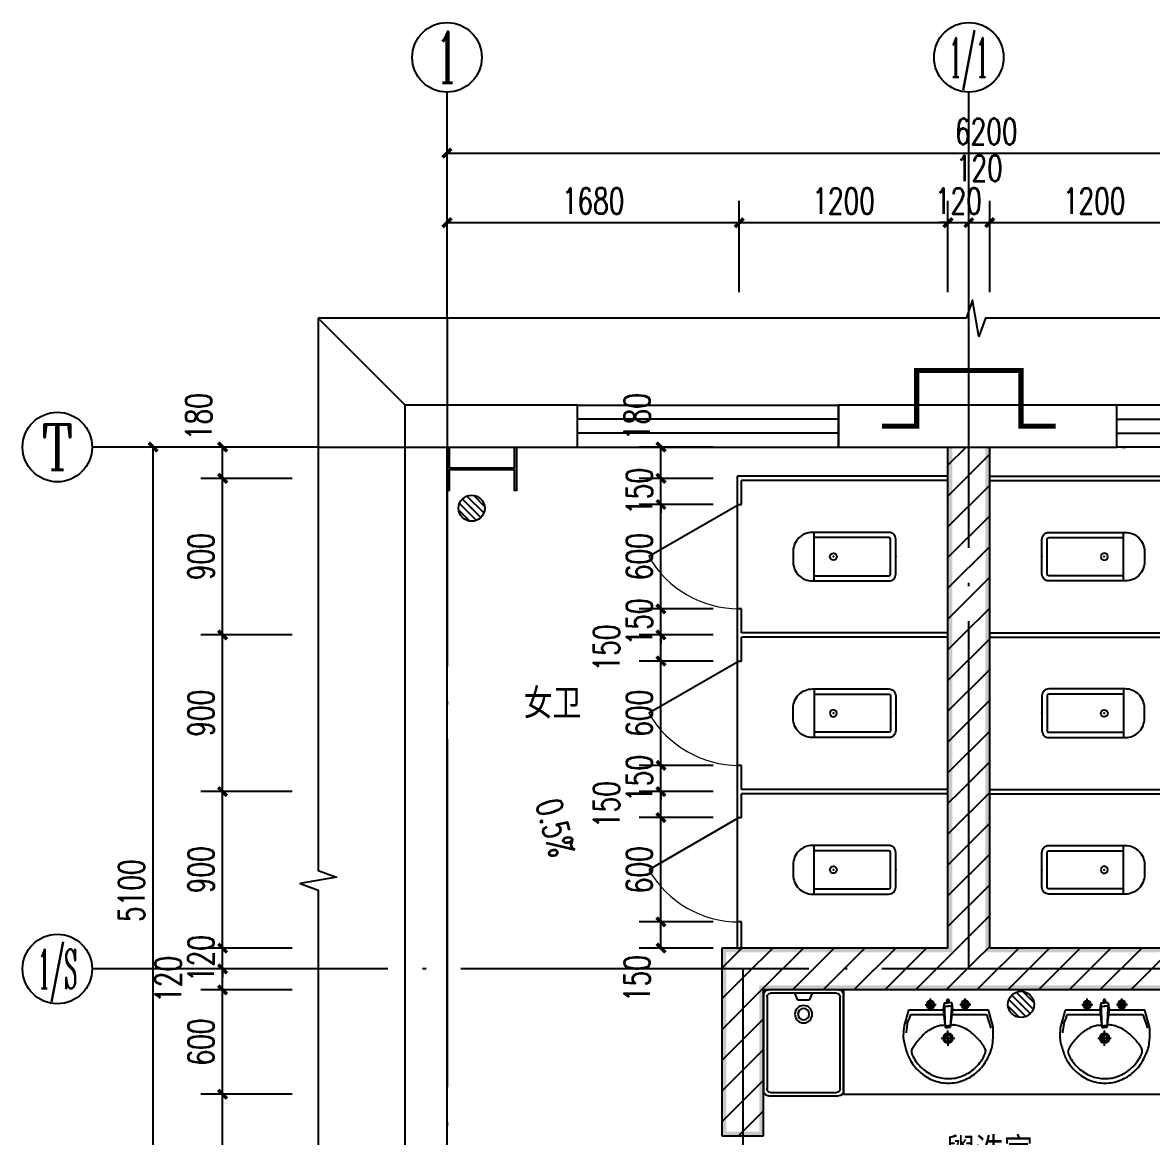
# Model space of a CAD drawing. Extents: x 14095202 to 14511487, y -1430609 to -90420.
# Drawn here: x 14095202 to 14101692, y -1404093 to -1397691 of the extents above; entities that cross this region are included whole.
import ezdxf
from ezdxf.enums import TextEntityAlignment as Align

# ---------------------------------------------------------------- set-up
doc = ezdxf.new("R2010")
doc.units = 0
doc.header["$LTSCALE"] = 1000
doc.header["$MEASUREMENT"] = 0
doc.linetypes.add('DOTE', pattern=[2.42, 2, -0.2, 0.02, -0.2])
for name, color, linetype in [('AXIS', 3, 'Continuous'), ('AXIS_TEXT', 7, 'Continuous'), ('COLUMN', 2, 'Continuous'), ('DIM_SYMB', 3, 'Continuous'), ('DOTE', 1, 'DOTE'), ('LVTRY', 6, 'Continuous'), ('PUB_DIM', 3, 'Continuous'), ('PUB_HATCH', 8, 'Continuous'), ('PUB_TEXT', 7, 'Continuous'), ('PUB_WALL', 9, 'Continuous'), ('WALL', 9, 'Continuous'), ('WALL-PARAPET', 6, 'Continuous'), ('WINDOW', 4, 'Continuous')]:
    doc.layers.add(name, color=color, linetype=linetype)
doc.styles.add('_TCH_AXIS', font='COMPLEX', dxfattribs={"bigfont": 'GBCBIG'})
doc.styles.add('_TCH_DIM', font='SIMPLEX', dxfattribs={"bigfont": 'GBCBIG'})
doc.styles.add('_TCH_DIM_T3', font='SIMPLEX', dxfattribs={"width": 0.705882, "bigfont": 'GBCBIG'})
doc.styles.add('COMPLEX', font='COMPLEX')
doc.styles.add('YAYA', font='', dxfattribs={"width": 0.8, "height": 1})
doc.styles.get('YAYA').set_extended_font_data('SimSun')
doc.dimstyles.new('_TCH_ARCH&&50', dxfattribs={"dimtxt": 148.75, "dimasz": 50, "dimexe": 125, "dimexo": 150, "dimgap": 50, "dimtad": 1, "dimdec": 0, "dimzin": 0, "dimdsep": 46, "dimtxsty": '_TCH_DIM_T3', "dimblk": 'ARCHTICK', "dimcen": 0.09, "dimclrt": 7, "dimazin": 2, "dimtfac": 1, "dimtdec": 0, "dimtix": 1, "dimtmove": 2, "dimatfit": 3, "dimfxl": 0, "dimtolj": 1, "dimtzin": 0, "dimarcsym": 0})
pattern_1 = [(45, (0, 89.76), (-88.388383, 88.388383), [])]

# ---------------------------------------------------------------- blocks, each defined once
blk = doc.blocks.new('A$C797E1D2B')
at = {"layer": 'COLUMN'}
h = blk.add_hatch(color=256, dxfattribs=at)
h.paths.add_polyline_path([(125, 400), (250, 400), (250, 388), (130, 388), (130, 200), (125, 200)])
h.paths.add_polyline_path([(0, 400), (125, 400), (125, 200), (120, 200), (120, 388), (0, 388)])
h.paths.add_polyline_path([(0, 12), (120, 12), (120, 200), (125, 200), (125, 0), (0, 0)])
h.paths.add_polyline_path([(125, 200), (130, 200), (130, 12), (250, 12), (250, 0), (125, 0)])
blk.add_lwpolyline([(250, 0), (250, 12), (130, 12), (130, 388), (250, 388), (250, 400), (0, 400), (0, 388), (120, 388), (120, 12), (0, 12), (0, 0)], close=True, dxfattribs=at)
blk = doc.blocks.new('$lvtry$00000171')
for p, q in [((-74.2, 10.6), (-10.6, 74.2)), ((-69.8, -27.4), (27.4, 69.8)), ((-53, -53), (53, 53)), ((-27.4, -69.8), (69.8, 27.4)), ((10.6, -74.2), (74.2, -10.6))]:
    blk.add_line(p, q)
blk.add_circle((0, 0), 75)
blk.add_point((0, 0))
blk = doc.blocks.new('$TCHSYS$WIN2D')
for p, q in [((-0.5, 0.5), (0.5, 0.5)), ((-0.5, 0.5), (-0.5, -0.5)), ((0.5, 0.5), (0.5, -0.5)), ((0.5, 0.1667), (-0.5, 0.1667)), ((0.5, -0.1667), (-0.5, -0.1667)), ((-0.5, -0.5), (0.5, -0.5))]:
    blk.add_line(p, q)
blk = doc.blocks.new('$lvtry$00000037')
for p, q in [((-305, -430), (-305, -30)), ((-285, -420), (-285, -40)), ((-275, 0), (275, 0)), ((-265, -20), (265, -20)), ((285, -40), (285, -420)), ((305, -30), (305, -430)), ((285, -180), (245, -197.5)), ((245, -197.5), (245, -262.5)), ((245, -262.5), (285, -280)), ((265, -440), (-265, -440)), ((275, -460), (-275, -460))]:
    blk.add_line(p, q)
for radius in [50, 32.5]:
    blk.add_circle((165, -230), radius)
for centre, radius, start, end in [((-275, -30), 30, 90, 180), ((-265, -40), 20, 90, 180), ((265, -40), 20, 0, 90), ((275, -30), 30, 0, 90), ((-275, -430), 30, 180, 270), ((-265, -420), 20, 180, 270), ((265, -420), 20, 270, 0), ((275, -430), 30, 270, 0)]:
    blk.add_arc(centre, radius, start, end)
blk = doc.blocks.new('$TCHSYS$APDOOR2D')
blk.add_line((0.5, 0), (0, 0.866))
at = {"lineweight": 13}
blk.add_arc((0.5, 0), 1, 120, 180, dxfattribs=at)
blk = doc.blocks.new('$lvtry$00000192')
for p, q in [((-108.8, -118), (-109.6, -48.6)), ((110, -117.2), (109.2, -47.8)), ((-249.2, -114), (-276.5, -200)), ((-29.5, -114), (-249.2, -114)), ((-143.9, -83.7), (-74.5, -82.9)), ((-23.5, -72.4), (-30.1, -109.3)), ((-30.1, -109.3), (-17.3, -211.8)), ((-23.5, -72.4), (0.2, -72.7)), ((-23.5, -72.4), (-17.3, -211.8)), ((-22.7, -91.1), (0, -91.4)), ((22.7, -91.7), (0, -91.4)), ((24, -73), (0.2, -72.7)), ((24, -73), (14.4, -212.1)), ((29.7, -110), (14.4, -212.1)), ((24, -73), (29.7, -110)), ((255.6, -114), (29.1, -114)), ((74.9, -82.9), (144.3, -82.1)), ((282.9, -200), (255.6, -114)), ((-256.5, -191.6), (-247.1, -165.9)), ((-236.7, -137.8), (-247.1, -165.9)), ((-234.7, -137.8), (-26.5, -137.8)), ((25.5, -137.8), (243.1, -137.8)), ((243.1, -137.8), (262.9, -191.6)), ((243.1, -137.8), (271.8, -215.7)), ((-17.7, -202.1), (-1.3, -202.3)), ((-17.3, -211.8), (-1.5, -211.9)), ((14.4, -212.1), (-1.5, -211.9)), ((15, -202.5), (-1.3, -202.3)), ((0.7, -314.2), (-0.3, -228.6)), ((-42.6, -271.9), (43, -270.9))]:
    blk.add_line(p, q)
for points in [[(-276.5, -200, 0.044851), (-281.9, -257.3, 0.06689), (-276.8, -295.6, 0.023023), (-257.4, -356.1, 0.044853), (-243.3, -385.6, 0.043799), (-214.9, -425.2, 0.044001), (-180.1, -459.1, 0.042834), (-139.4, -486.8, 0.043018), (-94.7, -507.1, 0.042273), (-46.8, -519.7, 0.042347), (2.4, -524, 0.04234), (51.7, -519.9, 0.042268), (99.6, -507.6, 0.043003), (144.4, -487.6, 0.042821), (185.3, -460, 0.043985), (220.2, -426.4, 0.043782), (248.9, -386.9, 0.044843), (272.9, -337.5, 0.059205), (282.9, -297.1, 0.030672), (286.5, -240.9, 0.04375), (283.2, -201.5, 0.001982), (283.1, -201.1, 0.000717), (282.9, -200)], [(-20.5, -199.9, 0.021783), (-40.4, -199.8, 0.043137), (-49.1, -200.9, 0.041783), (-92.1, -214, 0.044848), (-129.2, -232.9, 0.04131), (-155.5, -252.5, 0.026055), (-193.7, -290, 0.052783), (-227.6, -335.8, 0.159914), (-230.5, -349.3, 0.063485), (-228.6, -357.5, 0.0374), (-221.4, -373, 0.051256), (-198.3, -406.2, 0.043963), (-164.1, -439.5, 0.042872), (-127, -464.8, 0.042994), (-86.3, -483.4, 0.042296), (-42.5, -494.8, 0.042347), (2.5, -498.8, 0.042341), (47.5, -495.1, 0.042292), (91.3, -483.8, 0.04298), (132.2, -465.5, 0.042859), (169.4, -440.4, 0.043948), (202.3, -408.7, 0.046877), (227.2, -374.1, 0.041749), (235.2, -357.2, 0.059652), (238.1, -345.7, 0.177603), (233.7, -327, 0.063235), (189.1, -274.6, 0.024325), (145.8, -238.9, 0.043369), (120, -222.9, 0.042415), (76.2, -205.2, 0.050318), (37.7, -197.5, 0.034463), (32.6, -197.3, 0.015757), (19, -198.3, 0.015757)]]:
    blk.add_lwpolyline(points, format="xyb")
blk.add_lwpolyline([(-256.5, -191.6), (-264.5, -236.9), (-264.3, -241.3)])
for centre, radius in [((-109.2, -83.3), 23.8), ((109.6, -82.5), 23.8), ((-109.2, -83.3), 14.2), ((109.6, -82.5), 14.2), ((0.2, -271.4), 28.5), ((0.2, -271.4), 19)]:
    blk.add_circle(centre, radius)
for centre, start, end in [((-1.2, -61.2), 79.83281, 278.78235), ((1, -61.3), 259.83281, 98.78235)]:
    blk.add_arc(centre, 6.83, start, end)
blk.add_point((0, -91.4))
blk = doc.blocks.new('$lvtry$00000200')
at = {"color": 0}
for p, q in [((-109.8, -40), (-109.8, -469.7)), ((99.8, -30), (-99.8, -30)), ((109.8, -469.7), (109.8, -40))]:
    blk.add_line(p, q, dxfattribs=at)
blk.add_lwpolyline([(99.8, 0), (-99.8, 0, 0.414214), (-139.8, -40), (-139.8, -479.7, 0.414214), (-29.8, -589.7), (29.8, -589.7, 0.414214), (139.8, -479.7), (139.8, -40, 0.414214)], format="xyb", close=True, dxfattribs=at)
blk.add_lwpolyline([(139.8, -469.7), (-139.8, -469.7)], dxfattribs=at)
blk.add_circle((0, -358.6), 20, dxfattribs=at)
for centre, start, end in [((-99.8, -40), 90, 180), ((99.8, -40), 0, 90)]:
    blk.add_arc(centre, 10, start, end, dxfattribs=at)
for p in [(0, 0), (0, -358.6)]:
    blk.add_point(p, dxfattribs=at)
blk = doc.blocks.new('_AXISO')
blk.add_circle((0, 0), 0.5)
at = {"layer": 'AXIS_TEXT', "style": 'COMPLEX', "width": 1.041667}
blk.add_attdef('A', text='', height=0.56, dxfattribs=at).set_placement((-0.25, -0.28), (0.25, -0.28), align=Align.FIT)
blk = doc.blocks.new('_ArchTick')
at = {"color": 0, "linetype": 'ByBlock', "const_width": 0.4}
blk.add_lwpolyline([(-0.5, -0.5), (0.5, 0.5)], dxfattribs=at)
blk = doc.blocks.new('*D939')
at = {"layer": 'AXIS', "color": 0, "lineweight": -2}
for p, q in [((14097642.2, -1399240.8), (14097642.2, -1398315.8)), ((14103842.2, -1399240.8), (14103842.2, -1398315.8)), ((14097642.2, -1398440.8), (14103842.2, -1398440.8))]:
    blk.add_line(p, q, dxfattribs=at)
at = {"layer": 'Defpoints', "color": 0}
for p in [(14103842.2, -1398440.8), (14097642.2, -1399390.8), (14103842.2, -1399390.8)]:
    blk.add_point(p, dxfattribs=at)
at = {"layer": 'AXIS', "color": 0, "lineweight": -2, "xscale": 50, "yscale": 50, "zscale": 50, "rotation": 180}
blk.add_blockref('_ArchTick', (14097642.2, -1398440.8), dxfattribs=at)
at = {"layer": 'AXIS', "color": 0, "lineweight": -2, "xscale": 50, "yscale": 50, "zscale": 50}
blk.add_blockref('_ArchTick', (14103842.2, -1398440.8), dxfattribs=at)
at = {"layer": 'AXIS', "color": 7, "insert": (14100742.2, -1398316.4), "char_height": 148.75, "attachment_point": 5, "style": '_TCH_DIM_T3'}
blk.add_mtext('\\A1;6200', dxfattribs=at)
blk = doc.blocks.new('*D940')
at = {"layer": 'AXIS', "color": 0, "lineweight": -2}
for p, q in [((14097642.2, -1399240.8), (14097642.2, -1398715.8)), ((14099322.2, -1399240.8), (14099322.2, -1398715.8)), ((14097642.2, -1398840.8), (14099322.2, -1398840.8))]:
    blk.add_line(p, q, dxfattribs=at)
at = {"layer": 'Defpoints', "color": 0}
for p in [(14099322.2, -1398840.8), (14097642.2, -1399390.8), (14099322.2, -1399390.8)]:
    blk.add_point(p, dxfattribs=at)
at = {"layer": 'AXIS', "color": 0, "lineweight": -2, "xscale": 50, "yscale": 50, "zscale": 50, "rotation": 180}
blk.add_blockref('_ArchTick', (14097642.2, -1398840.8), dxfattribs=at)
at = {"layer": 'AXIS', "color": 0, "lineweight": -2, "xscale": 50, "yscale": 50, "zscale": 50}
blk.add_blockref('_ArchTick', (14099322.2, -1398840.8), dxfattribs=at)
at = {"layer": 'AXIS', "color": 7, "insert": (14098482.2, -1398716.4), "char_height": 148.75, "attachment_point": 5, "style": '_TCH_DIM_T3'}
blk.add_mtext('\\A1;1680', dxfattribs=at)
blk = doc.blocks.new('*D941')
at = {"layer": 'AXIS', "color": 0, "lineweight": -2}
for p, q in [((14099322.2, -1399240.8), (14099322.2, -1398715.8)), ((14100522.2, -1399240.8), (14100522.2, -1398715.8)), ((14099322.2, -1398840.8), (14100522.2, -1398840.8))]:
    blk.add_line(p, q, dxfattribs=at)
at = {"layer": 'Defpoints', "color": 0}
for p in [(14100522.2, -1398840.8), (14099322.2, -1399390.8), (14100522.2, -1399390.8)]:
    blk.add_point(p, dxfattribs=at)
at = {"layer": 'AXIS', "color": 0, "lineweight": -2, "xscale": 50, "yscale": 50, "zscale": 50, "rotation": 180}
blk.add_blockref('_ArchTick', (14099322.2, -1398840.8), dxfattribs=at)
at = {"layer": 'AXIS', "color": 0, "lineweight": -2, "xscale": 50, "yscale": 50, "zscale": 50}
blk.add_blockref('_ArchTick', (14100522.2, -1398840.8), dxfattribs=at)
at = {"layer": 'AXIS', "color": 7, "insert": (14099922.2, -1398716.4), "char_height": 148.75, "attachment_point": 5, "style": '_TCH_DIM_T3'}
blk.add_mtext('\\A1;1200', dxfattribs=at)
blk = doc.blocks.new('*D942')
at = {"layer": 'AXIS', "color": 0, "lineweight": -2}
for p, q in [((14100522.2, -1399240.8), (14100522.2, -1398715.8)), ((14100642.2, -1399240.8), (14100642.2, -1398715.8)), ((14100522.2, -1398840.8), (14100472.2, -1398840.8)), ((14100522.2, -1398840.8), (14100642.2, -1398840.8)), ((14100642.2, -1398840.8), (14100692.2, -1398840.8))]:
    blk.add_line(p, q, dxfattribs=at)
at = {"layer": 'Defpoints', "color": 0}
for p in [(14100642.2, -1398840.8), (14100522.2, -1399390.8), (14100642.2, -1399390.8)]:
    blk.add_point(p, dxfattribs=at)
at = {"layer": 'AXIS', "color": 0, "lineweight": -2, "xscale": 50, "yscale": 50, "zscale": 50}
blk.add_blockref('_ArchTick', (14100522.2, -1398840.8), dxfattribs=at)
at = {"layer": 'AXIS', "color": 0, "lineweight": -2, "xscale": 50, "yscale": 50, "zscale": 50, "rotation": 180}
blk.add_blockref('_ArchTick', (14100642.2, -1398840.8), dxfattribs=at)
at = {"layer": 'AXIS', "color": 7, "insert": (14100582.2, -1398716.4), "char_height": 148.75, "attachment_point": 5, "style": '_TCH_DIM_T3'}
blk.add_mtext('\\A1;120', dxfattribs=at)
blk = doc.blocks.new('*D943')
at = {"layer": 'AXIS', "color": 0, "lineweight": -2}
for p, q in [((14100642.2, -1399240.8), (14100642.2, -1398715.8)), ((14100762.2, -1399240.8), (14100762.2, -1398715.8)), ((14100642.2, -1398840.8), (14100762.2, -1398840.8))]:
    blk.add_line(p, q, dxfattribs=at)
at = {"layer": 'Defpoints', "color": 0}
for p in [(14100762.2, -1398840.8), (14100642.2, -1399390.8), (14100762.2, -1399390.8)]:
    blk.add_point(p, dxfattribs=at)
at = {"layer": 'AXIS', "color": 0, "lineweight": -2, "xscale": 50, "yscale": 50, "zscale": 50, "rotation": 180}
blk.add_blockref('_ArchTick', (14100642.2, -1398840.8), dxfattribs=at)
at = {"layer": 'AXIS', "color": 0, "lineweight": -2, "xscale": 50, "yscale": 50, "zscale": 50}
blk.add_blockref('_ArchTick', (14100762.2, -1398840.8), dxfattribs=at)
at = {"layer": 'AXIS', "color": 7, "insert": (14100702.2, -1398528.3), "char_height": 148.75, "attachment_point": 5, "style": '_TCH_DIM_T3'}
blk.add_mtext('\\A1;120', dxfattribs=at)
blk = doc.blocks.new('*D944')
at = {"layer": 'AXIS', "color": 0, "lineweight": -2}
for p, q in [((14100762.2, -1399240.8), (14100762.2, -1398715.8)), ((14101962.2, -1399240.8), (14101962.2, -1398715.8)), ((14100762.2, -1398840.8), (14101962.2, -1398840.8))]:
    blk.add_line(p, q, dxfattribs=at)
at = {"layer": 'Defpoints', "color": 0}
for p in [(14101962.2, -1398840.8), (14100762.2, -1399390.8), (14101962.2, -1399390.8)]:
    blk.add_point(p, dxfattribs=at)
at = {"layer": 'AXIS', "color": 0, "lineweight": -2, "xscale": 50, "yscale": 50, "zscale": 50, "rotation": 180}
blk.add_blockref('_ArchTick', (14100762.2, -1398840.8), dxfattribs=at)
at = {"layer": 'AXIS', "color": 0, "lineweight": -2, "xscale": 50, "yscale": 50, "zscale": 50}
blk.add_blockref('_ArchTick', (14101962.2, -1398840.8), dxfattribs=at)
at = {"layer": 'AXIS', "color": 7, "insert": (14101362.2, -1398716.4), "char_height": 148.75, "attachment_point": 5, "style": '_TCH_DIM_T3'}
blk.add_mtext('\\A1;1200', dxfattribs=at)
blk = doc.blocks.new('*D959')
at = {"layer": 'AXIS', "color": 0, "lineweight": -2}
for p, q in [((14096752.2, -1400130.8), (14095827.2, -1400130.8)), ((14095952.2, -1405230.8), (14095952.2, -1400130.8)), ((14096752.2, -1405230.8), (14095827.2, -1405230.8))]:
    blk.add_line(p, q, dxfattribs=at)
at = {"layer": 'Defpoints', "color": 0}
for p in [(14095952.2, -1400130.8), (14096902.2, -1400130.8), (14096902.2, -1405230.8)]:
    blk.add_point(p, dxfattribs=at)
at = {"layer": 'AXIS', "color": 0, "lineweight": -2, "xscale": 50, "yscale": 50, "zscale": 50}
for p, rotation in [((14095952.2, -1400130.8), 90), ((14095952.2, -1405230.8), 270)]:
    blk.add_blockref('_ArchTick', p, dxfattribs=dict(at, rotation=rotation))
at = {"layer": 'AXIS', "color": 7, "insert": (14095827.8, -1402680.8), "char_height": 148.75, "attachment_point": 5, "rotation": 90, "style": '_TCH_DIM_T3'}
blk.add_mtext('\\A1;5100', dxfattribs=at)
blk = doc.blocks.new('*D960')
at = {"layer": 'AXIS', "color": 0, "lineweight": -2}
for p, q in [((14096752.2, -1400130.8), (14096227.2, -1400130.8)), ((14096352.2, -1400310.8), (14096352.2, -1400130.8)), ((14096752.2, -1400310.8), (14096227.2, -1400310.8))]:
    blk.add_line(p, q, dxfattribs=at)
at = {"layer": 'Defpoints', "color": 0}
for p in [(14096352.2, -1400130.8), (14096902.2, -1400130.8), (14096902.2, -1400310.8)]:
    blk.add_point(p, dxfattribs=at)
at = {"layer": 'AXIS', "color": 0, "lineweight": -2, "xscale": 50, "yscale": 50, "zscale": 50}
for p, rotation in [((14096352.2, -1400130.8), 90), ((14096352.2, -1400310.8), 270)]:
    blk.add_blockref('_ArchTick', p, dxfattribs=dict(at, rotation=rotation))
at = {"layer": 'AXIS', "color": 7, "insert": (14096214.7, -1399955.8), "char_height": 148.75, "attachment_point": 5, "rotation": 90, "style": '_TCH_DIM_T3'}
blk.add_mtext('\\A1;180', dxfattribs=at)
blk = doc.blocks.new('*D961')
at = {"layer": 'AXIS', "color": 0, "lineweight": -2}
for p, q in [((14096752.2, -1400310.8), (14096227.2, -1400310.8)), ((14096352.2, -1401210.8), (14096352.2, -1400310.8)), ((14096752.2, -1401210.8), (14096227.2, -1401210.8))]:
    blk.add_line(p, q, dxfattribs=at)
at = {"layer": 'Defpoints', "color": 0}
for p in [(14096352.2, -1400310.8), (14096902.2, -1400310.8), (14096902.2, -1401210.8)]:
    blk.add_point(p, dxfattribs=at)
at = {"layer": 'AXIS', "color": 0, "lineweight": -2, "xscale": 50, "yscale": 50, "zscale": 50}
for p, rotation in [((14096352.2, -1400310.8), 90), ((14096352.2, -1401210.8), 270)]:
    blk.add_blockref('_ArchTick', p, dxfattribs=dict(at, rotation=rotation))
at = {"layer": 'AXIS', "color": 7, "insert": (14096227.8, -1400760.8), "char_height": 148.75, "attachment_point": 5, "rotation": 90, "style": '_TCH_DIM_T3'}
blk.add_mtext('\\A1;900', dxfattribs=at)
blk = doc.blocks.new('*D962')
at = {"layer": 'AXIS', "color": 0, "lineweight": -2}
for p, q in [((14096752.2, -1401210.8), (14096227.2, -1401210.8)), ((14096352.2, -1402110.8), (14096352.2, -1401210.8)), ((14096752.2, -1402110.8), (14096227.2, -1402110.8))]:
    blk.add_line(p, q, dxfattribs=at)
at = {"layer": 'Defpoints', "color": 0}
for p in [(14096352.2, -1401210.8), (14096902.2, -1401210.8), (14096902.2, -1402110.8)]:
    blk.add_point(p, dxfattribs=at)
at = {"layer": 'AXIS', "color": 0, "lineweight": -2, "xscale": 50, "yscale": 50, "zscale": 50}
for p, rotation in [((14096352.2, -1401210.8), 90), ((14096352.2, -1402110.8), 270)]:
    blk.add_blockref('_ArchTick', p, dxfattribs=dict(at, rotation=rotation))
at = {"layer": 'AXIS', "color": 7, "insert": (14096227.8, -1401660.8), "char_height": 148.75, "attachment_point": 5, "rotation": 90, "style": '_TCH_DIM_T3'}
blk.add_mtext('\\A1;900', dxfattribs=at)
blk = doc.blocks.new('*D963')
at = {"layer": 'AXIS', "color": 0, "lineweight": -2}
for p, q in [((14096752.2, -1402110.8), (14096227.2, -1402110.8)), ((14096352.2, -1403010.8), (14096352.2, -1402110.8)), ((14096752.2, -1403010.8), (14096227.2, -1403010.8))]:
    blk.add_line(p, q, dxfattribs=at)
at = {"layer": 'Defpoints', "color": 0}
for p in [(14096352.2, -1402110.8), (14096902.2, -1402110.8), (14096902.2, -1403010.8)]:
    blk.add_point(p, dxfattribs=at)
at = {"layer": 'AXIS', "color": 0, "lineweight": -2, "xscale": 50, "yscale": 50, "zscale": 50}
for p, rotation in [((14096352.2, -1402110.8), 90), ((14096352.2, -1403010.8), 270)]:
    blk.add_blockref('_ArchTick', p, dxfattribs=dict(at, rotation=rotation))
at = {"layer": 'AXIS', "color": 7, "insert": (14096227.8, -1402560.8), "char_height": 148.75, "attachment_point": 5, "rotation": 90, "style": '_TCH_DIM_T3'}
blk.add_mtext('\\A1;900', dxfattribs=at)
blk = doc.blocks.new('*D964')
at = {"layer": 'AXIS', "color": 0, "lineweight": -2}
for p, q in [((14096352.2, -1403010.8), (14096352.2, -1402960.8)), ((14096752.2, -1403010.8), (14096227.2, -1403010.8)), ((14096352.2, -1403130.8), (14096352.2, -1403010.8)), ((14096752.2, -1403130.8), (14096227.2, -1403130.8)), ((14096352.2, -1403130.8), (14096352.2, -1403180.8))]:
    blk.add_line(p, q, dxfattribs=at)
at = {"layer": 'Defpoints', "color": 0}
for p in [(14096352.2, -1403010.8), (14096902.2, -1403010.8), (14096902.2, -1403130.8)]:
    blk.add_point(p, dxfattribs=at)
at = {"layer": 'AXIS', "color": 0, "lineweight": -2, "xscale": 50, "yscale": 50, "zscale": 50}
for p, rotation in [((14096352.2, -1403010.8), 270), ((14096352.2, -1403130.8), 90)]:
    blk.add_blockref('_ArchTick', p, dxfattribs=dict(at, rotation=rotation))
at = {"layer": 'AXIS', "color": 7, "insert": (14096227.8, -1403070.8), "char_height": 148.75, "attachment_point": 5, "rotation": 90, "style": '_TCH_DIM_T3'}
blk.add_mtext('\\A1;120', dxfattribs=at)
blk = doc.blocks.new('*D965')
at = {"layer": 'AXIS', "color": 0, "lineweight": -2}
for p, q in [((14096752.2, -1403130.8), (14096227.2, -1403130.8)), ((14096352.2, -1403250.8), (14096352.2, -1403130.8)), ((14096752.2, -1403250.8), (14096227.2, -1403250.8))]:
    blk.add_line(p, q, dxfattribs=at)
at = {"layer": 'Defpoints', "color": 0}
for p in [(14096352.2, -1403130.8), (14096902.2, -1403130.8), (14096902.2, -1403250.8)]:
    blk.add_point(p, dxfattribs=at)
at = {"layer": 'AXIS', "color": 0, "lineweight": -2, "xscale": 50, "yscale": 50, "zscale": 50}
for p, rotation in [((14096352.2, -1403130.8), 90), ((14096352.2, -1403250.8), 270)]:
    blk.add_blockref('_ArchTick', p, dxfattribs=dict(at, rotation=rotation))
at = {"layer": 'AXIS', "color": 7, "insert": (14096039.7, -1403190.8), "char_height": 148.75, "attachment_point": 5, "rotation": 90, "style": '_TCH_DIM_T3'}
blk.add_mtext('\\A1;120', dxfattribs=at)
blk = doc.blocks.new('*D966')
at = {"layer": 'AXIS', "color": 0, "lineweight": -2}
for p, q in [((14096752.2, -1403250.8), (14096227.2, -1403250.8)), ((14096352.2, -1403850.8), (14096352.2, -1403250.8)), ((14096752.2, -1403850.8), (14096227.2, -1403850.8))]:
    blk.add_line(p, q, dxfattribs=at)
at = {"layer": 'Defpoints', "color": 0}
for p in [(14096352.2, -1403250.8), (14096902.2, -1403250.8), (14096902.2, -1403850.8)]:
    blk.add_point(p, dxfattribs=at)
at = {"layer": 'AXIS', "color": 0, "lineweight": -2, "xscale": 50, "yscale": 50, "zscale": 50}
for p, rotation in [((14096352.2, -1403250.8), 90), ((14096352.2, -1403850.8), 270)]:
    blk.add_blockref('_ArchTick', p, dxfattribs=dict(at, rotation=rotation))
at = {"layer": 'AXIS', "color": 7, "insert": (14096227.8, -1403550.8), "char_height": 148.75, "attachment_point": 5, "rotation": 90, "style": '_TCH_DIM_T3'}
blk.add_mtext('\\A1;600', dxfattribs=at)
blk = doc.blocks.new('*D967')
at = {"layer": 'AXIS', "color": 0, "lineweight": -2}
for p, q in [((14096752.2, -1403850.8), (14096227.2, -1403850.8)), ((14096352.2, -1405110.8), (14096352.2, -1403850.8)), ((14096752.2, -1405110.8), (14096227.2, -1405110.8))]:
    blk.add_line(p, q, dxfattribs=at)
at = {"layer": 'Defpoints', "color": 0}
for p in [(14096352.2, -1403850.8), (14096902.2, -1403850.8), (14096902.2, -1405110.8)]:
    blk.add_point(p, dxfattribs=at)
at = {"layer": 'AXIS', "color": 0, "lineweight": -2, "xscale": 50, "yscale": 50, "zscale": 50}
for p, rotation in [((14096352.2, -1403850.8), 90), ((14096352.2, -1405110.8), 270)]:
    blk.add_blockref('_ArchTick', p, dxfattribs=dict(at, rotation=rotation))
at = {"layer": 'AXIS', "color": 7, "insert": (14096227.8, -1404480.8), "char_height": 148.75, "attachment_point": 5, "rotation": 90, "style": '_TCH_DIM_T3'}
blk.add_mtext('\\A1;1260', dxfattribs=at)
blk = doc.blocks.new('*D978')
at = {"layer": 'Defpoints', "color": 0}
for p in [(14098872.2, -1400130.8), (14099322.2, -1400130.8), (14099322.2, -1400310.8)]:
    blk.add_point(p, dxfattribs=at)
at = {"layer": 'PUB_DIM', "color": 0, "lineweight": -2}
for p, q in [((14099172.2, -1400130.8), (14098747.2, -1400130.8)), ((14098872.2, -1400310.8), (14098872.2, -1400130.8)), ((14099172.2, -1400310.8), (14098747.2, -1400310.8))]:
    blk.add_line(p, q, dxfattribs=at)
at = {"layer": 'PUB_DIM', "color": 0, "lineweight": -2, "xscale": 50, "yscale": 50, "zscale": 50}
for p, rotation in [((14098872.2, -1400130.8), 90), ((14098872.2, -1400310.8), 270)]:
    blk.add_blockref('_ArchTick', p, dxfattribs=dict(at, rotation=rotation))
at = {"layer": 'PUB_DIM', "color": 7, "insert": (14098734.7, -1399955.8), "char_height": 148.75, "attachment_point": 5, "rotation": 90, "style": '_TCH_DIM_T3'}
blk.add_mtext('\\A1;180', dxfattribs=at)
blk = doc.blocks.new('*D979')
at = {"layer": 'Defpoints', "color": 0}
for p in [(14098872.2, -1400310.8), (14099322.2, -1400310.8), (14099322.2, -1400460.8)]:
    blk.add_point(p, dxfattribs=at)
at = {"layer": 'PUB_DIM', "color": 0, "lineweight": -2}
for p, q in [((14098872.2, -1400310.8), (14098872.2, -1400260.8)), ((14099172.2, -1400310.8), (14098747.2, -1400310.8)), ((14098872.2, -1400460.8), (14098872.2, -1400310.8)), ((14099172.2, -1400460.8), (14098747.2, -1400460.8)), ((14098872.2, -1400460.8), (14098872.2, -1400510.8))]:
    blk.add_line(p, q, dxfattribs=at)
at = {"layer": 'PUB_DIM', "color": 0, "lineweight": -2, "xscale": 50, "yscale": 50, "zscale": 50}
for p, rotation in [((14098872.2, -1400310.8), 270), ((14098872.2, -1400460.8), 90)]:
    blk.add_blockref('_ArchTick', p, dxfattribs=dict(at, rotation=rotation))
at = {"layer": 'PUB_DIM', "color": 7, "insert": (14098747.8, -1400385.8), "char_height": 148.75, "attachment_point": 5, "rotation": 90, "style": '_TCH_DIM_T3'}
blk.add_mtext('\\A1;150', dxfattribs=at)
blk = doc.blocks.new('*D980')
at = {"layer": 'Defpoints', "color": 0}
for p in [(14098872.2, -1400460.8), (14099322.2, -1400460.8), (14099322.2, -1401060.8)]:
    blk.add_point(p, dxfattribs=at)
at = {"layer": 'PUB_DIM', "color": 0, "lineweight": -2}
for p, q in [((14099172.2, -1400460.8), (14098747.2, -1400460.8)), ((14098872.2, -1401060.8), (14098872.2, -1400460.8)), ((14099172.2, -1401060.8), (14098747.2, -1401060.8))]:
    blk.add_line(p, q, dxfattribs=at)
at = {"layer": 'PUB_DIM', "color": 0, "lineweight": -2, "xscale": 50, "yscale": 50, "zscale": 50}
for p, rotation in [((14098872.2, -1400460.8), 90), ((14098872.2, -1401060.8), 270)]:
    blk.add_blockref('_ArchTick', p, dxfattribs=dict(at, rotation=rotation))
at = {"layer": 'PUB_DIM', "color": 7, "insert": (14098747.8, -1400760.8), "char_height": 148.75, "attachment_point": 5, "rotation": 90, "style": '_TCH_DIM_T3'}
blk.add_mtext('\\A1;600', dxfattribs=at)
blk = doc.blocks.new('*D981')
at = {"layer": 'Defpoints', "color": 0}
for p in [(14098872.2, -1401060.8), (14099322.2, -1401060.8), (14099322.2, -1401210.8)]:
    blk.add_point(p, dxfattribs=at)
at = {"layer": 'PUB_DIM', "color": 0, "lineweight": -2}
for p, q in [((14099172.2, -1401060.8), (14098747.2, -1401060.8)), ((14098872.2, -1401060.8), (14098872.2, -1401010.8)), ((14098872.2, -1401210.8), (14098872.2, -1401060.8)), ((14099172.2, -1401210.8), (14098747.2, -1401210.8)), ((14098872.2, -1401210.8), (14098872.2, -1401260.8))]:
    blk.add_line(p, q, dxfattribs=at)
at = {"layer": 'PUB_DIM', "color": 0, "lineweight": -2, "xscale": 50, "yscale": 50, "zscale": 50}
for p, rotation in [((14098872.2, -1401060.8), 270), ((14098872.2, -1401210.8), 90)]:
    blk.add_blockref('_ArchTick', p, dxfattribs=dict(at, rotation=rotation))
at = {"layer": 'PUB_DIM', "color": 7, "insert": (14098747.8, -1401135.8), "char_height": 148.75, "attachment_point": 5, "rotation": 90, "style": '_TCH_DIM_T3'}
blk.add_mtext('\\A1;150', dxfattribs=at)
blk = doc.blocks.new('*D982')
at = {"layer": 'Defpoints', "color": 0}
for p in [(14098872.2, -1401210.8), (14099322.2, -1401210.8), (14099322.2, -1401360.8)]:
    blk.add_point(p, dxfattribs=at)
at = {"layer": 'PUB_DIM', "color": 0, "lineweight": -2}
for p, q in [((14099172.2, -1401210.8), (14098747.2, -1401210.8)), ((14098872.2, -1401360.8), (14098872.2, -1401210.8)), ((14099172.2, -1401360.8), (14098747.2, -1401360.8))]:
    blk.add_line(p, q, dxfattribs=at)
at = {"layer": 'PUB_DIM', "color": 0, "lineweight": -2, "xscale": 50, "yscale": 50, "zscale": 50}
for p, rotation in [((14098872.2, -1401210.8), 90), ((14098872.2, -1401360.8), 270)]:
    blk.add_blockref('_ArchTick', p, dxfattribs=dict(at, rotation=rotation))
at = {"layer": 'PUB_DIM', "color": 7, "insert": (14098559.7, -1401285.8), "char_height": 148.75, "attachment_point": 5, "rotation": 90, "style": '_TCH_DIM_T3'}
blk.add_mtext('\\A1;150', dxfattribs=at)
blk = doc.blocks.new('*D983')
at = {"layer": 'Defpoints', "color": 0}
for p in [(14098872.2, -1401360.8), (14099322.2, -1401360.8), (14099322.2, -1401960.8)]:
    blk.add_point(p, dxfattribs=at)
at = {"layer": 'PUB_DIM', "color": 0, "lineweight": -2}
for p, q in [((14099172.2, -1401360.8), (14098747.2, -1401360.8)), ((14098872.2, -1401960.8), (14098872.2, -1401360.8)), ((14099172.2, -1401960.8), (14098747.2, -1401960.8))]:
    blk.add_line(p, q, dxfattribs=at)
at = {"layer": 'PUB_DIM', "color": 0, "lineweight": -2, "xscale": 50, "yscale": 50, "zscale": 50}
for p, rotation in [((14098872.2, -1401360.8), 90), ((14098872.2, -1401960.8), 270)]:
    blk.add_blockref('_ArchTick', p, dxfattribs=dict(at, rotation=rotation))
at = {"layer": 'PUB_DIM', "color": 7, "insert": (14098747.8, -1401660.8), "char_height": 148.75, "attachment_point": 5, "rotation": 90, "style": '_TCH_DIM_T3'}
blk.add_mtext('\\A1;600', dxfattribs=at)
blk = doc.blocks.new('*D984')
at = {"layer": 'Defpoints', "color": 0}
for p in [(14098872.2, -1401960.8), (14099322.2, -1401960.8), (14099322.2, -1402110.8)]:
    blk.add_point(p, dxfattribs=at)
at = {"layer": 'PUB_DIM', "color": 0, "lineweight": -2}
for p, q in [((14099172.2, -1401960.8), (14098747.2, -1401960.8)), ((14098872.2, -1401960.8), (14098872.2, -1401910.8)), ((14098872.2, -1402110.8), (14098872.2, -1401960.8)), ((14099172.2, -1402110.8), (14098747.2, -1402110.8)), ((14098872.2, -1402110.8), (14098872.2, -1402160.8))]:
    blk.add_line(p, q, dxfattribs=at)
at = {"layer": 'PUB_DIM', "color": 0, "lineweight": -2, "xscale": 50, "yscale": 50, "zscale": 50}
for p, rotation in [((14098872.2, -1401960.8), 270), ((14098872.2, -1402110.8), 90)]:
    blk.add_blockref('_ArchTick', p, dxfattribs=dict(at, rotation=rotation))
at = {"layer": 'PUB_DIM', "color": 7, "insert": (14098747.8, -1402035.8), "char_height": 148.75, "attachment_point": 5, "rotation": 90, "style": '_TCH_DIM_T3'}
blk.add_mtext('\\A1;150', dxfattribs=at)
blk = doc.blocks.new('*D985')
at = {"layer": 'Defpoints', "color": 0}
for p in [(14098872.2, -1402110.8), (14099322.2, -1402110.8), (14099322.2, -1402260.8)]:
    blk.add_point(p, dxfattribs=at)
at = {"layer": 'PUB_DIM', "color": 0, "lineweight": -2}
for p, q in [((14099172.2, -1402110.8), (14098747.2, -1402110.8)), ((14098872.2, -1402260.8), (14098872.2, -1402110.8)), ((14099172.2, -1402260.8), (14098747.2, -1402260.8))]:
    blk.add_line(p, q, dxfattribs=at)
at = {"layer": 'PUB_DIM', "color": 0, "lineweight": -2, "xscale": 50, "yscale": 50, "zscale": 50}
for p, rotation in [((14098872.2, -1402110.8), 90), ((14098872.2, -1402260.8), 270)]:
    blk.add_blockref('_ArchTick', p, dxfattribs=dict(at, rotation=rotation))
at = {"layer": 'PUB_DIM', "color": 7, "insert": (14098559.7, -1402185.8), "char_height": 148.75, "attachment_point": 5, "rotation": 90, "style": '_TCH_DIM_T3'}
blk.add_mtext('\\A1;150', dxfattribs=at)
blk = doc.blocks.new('*D986')
at = {"layer": 'Defpoints', "color": 0}
for p in [(14098872.2, -1402260.8), (14099322.2, -1402260.8), (14099322.2, -1402860.8)]:
    blk.add_point(p, dxfattribs=at)
at = {"layer": 'PUB_DIM', "color": 0, "lineweight": -2}
for p, q in [((14099172.2, -1402260.8), (14098747.2, -1402260.8)), ((14098872.2, -1402860.8), (14098872.2, -1402260.8)), ((14099172.2, -1402860.8), (14098747.2, -1402860.8))]:
    blk.add_line(p, q, dxfattribs=at)
at = {"layer": 'PUB_DIM', "color": 0, "lineweight": -2, "xscale": 50, "yscale": 50, "zscale": 50}
for p, rotation in [((14098872.2, -1402260.8), 90), ((14098872.2, -1402860.8), 270)]:
    blk.add_blockref('_ArchTick', p, dxfattribs=dict(at, rotation=rotation))
at = {"layer": 'PUB_DIM', "color": 7, "insert": (14098747.8, -1402560.8), "char_height": 148.75, "attachment_point": 5, "rotation": 90, "style": '_TCH_DIM_T3'}
blk.add_mtext('\\A1;600', dxfattribs=at)
blk = doc.blocks.new('*D987')
at = {"layer": 'Defpoints', "color": 0}
for p in [(14098872.2, -1402860.8), (14099322.2, -1402860.8), (14099322.2, -1403010.8)]:
    blk.add_point(p, dxfattribs=at)
at = {"layer": 'PUB_DIM', "color": 0, "lineweight": -2}
for p, q in [((14099172.2, -1402860.8), (14098747.2, -1402860.8)), ((14098872.2, -1403010.8), (14098872.2, -1402860.8)), ((14099172.2, -1403010.8), (14098747.2, -1403010.8))]:
    blk.add_line(p, q, dxfattribs=at)
at = {"layer": 'PUB_DIM', "color": 0, "lineweight": -2, "xscale": 50, "yscale": 50, "zscale": 50}
for p, rotation in [((14098872.2, -1402860.8), 90), ((14098872.2, -1403010.8), 270)]:
    blk.add_blockref('_ArchTick', p, dxfattribs=dict(at, rotation=rotation))
at = {"layer": 'PUB_DIM', "color": 7, "insert": (14098734.7, -1403185.8), "char_height": 148.75, "attachment_point": 5, "rotation": 90, "style": '_TCH_DIM_T3'}
blk.add_mtext('\\A1;150', dxfattribs=at)

msp = doc.modelspace()

# ---------------------------------------------------------------- hatches: boundary and pattern name
at = {"layer": 'PUB_HATCH'}
h = msp.add_hatch(dxfattribs=at)
h.set_pattern_fill('普通砖', color=256, scale=50, style=0)
h.set_pattern_definition(pattern_1)
h.paths.add_polyline_path([(14100522.2, -1400310.8), (14100762.2, -1400310.8), (14100762.2, -1400130.8), (14100522.2, -1400130.8)])
h = msp.add_hatch(dxfattribs=at)
h.set_pattern_fill('普通砖', color=256, scale=50, style=0)
h.set_pattern_definition(pattern_1)
h.paths.add_polyline_path([(14100522.2, -1401210.8), (14100762.2, -1401210.8), (14100762.2, -1400310.8), (14100522.2, -1400310.8)])
h = msp.add_hatch(dxfattribs=at)
h.set_pattern_fill('普通砖', color=256, scale=50, style=0)
h.set_pattern_definition(pattern_1)
h.paths.add_polyline_path([(14100522.2, -1402110.8), (14100762.2, -1402110.8), (14100762.2, -1401210.8), (14100522.2, -1401210.8)])
h = msp.add_hatch(dxfattribs=at)
h.set_pattern_fill('普通砖', color=256, scale=50, style=0)
h.set_pattern_definition(pattern_1)
h.paths.add_polyline_path([(14100682.2, -1403090.8), (14100762.2, -1403010.8), (14100762.2, -1402110.8), (14100522.2, -1402110.8), (14100522.2, -1403010.8), (14100547.2, -1403035.8)])
h = msp.add_hatch(dxfattribs=at)
h.set_pattern_fill('普通砖', color=256, scale=50, style=0)
h.set_pattern_definition(pattern_1)
h.paths.add_polyline_path([(14099462.2, -1403250.8), (14099222.2, -1403010.8), (14099222.2, -1404090.8), (14099462.2, -1404090.8)])
h = msp.add_hatch(dxfattribs=at)
h.set_pattern_fill('普通砖', color=256, scale=50, style=0)
h.set_pattern_definition(pattern_1)
h.paths.add_polyline_path([(14100682.2, -1403090.8), (14100547.2, -1403035.8), (14100522.2, -1403010.8), (14099222.2, -1403010.8), (14099462.2, -1403250.8), (14100762.2, -1403250.8), (14100762.2, -1403225.8)])
h = msp.add_hatch(dxfattribs=at)
h.set_pattern_fill('普通砖', color=256, scale=50, style=0)
h.set_pattern_definition(pattern_1)
h.paths.add_polyline_path([(14102262.2, -1403010.8), (14100762.2, -1403010.8), (14100682.2, -1403090.8), (14100762.2, -1403225.8), (14100762.2, -1403250.8), (14102022.2, -1403250.8)])
at = {"layer": 'PUB_WALL'}
for points in [[(14100522.2, -1400310.8), (14100522.2, -1400130.8), (14100547.2, -1400130.8), (14100547.2, -1400310.8)], [(14100762.2, -1400310.8), (14100762.2, -1400130.8), (14100737.2, -1400130.8), (14100737.2, -1400310.8)], [(14100522.2, -1401210.8), (14100522.2, -1400310.8), (14100547.2, -1400310.8), (14100547.2, -1401210.8)], [(14100762.2, -1401210.8), (14100762.2, -1400310.8), (14100737.2, -1400310.8), (14100737.2, -1401210.8)], [(14100522.2, -1402110.8), (14100522.2, -1401210.8), (14100547.2, -1401210.8), (14100547.2, -1402110.8)], [(14100762.2, -1402110.8), (14100762.2, -1401210.8), (14100737.2, -1401210.8), (14100737.2, -1402110.8)], [(14100522.2, -1403010.8), (14100522.2, -1402110.8), (14100547.2, -1402110.8), (14100547.2, -1403035.8)], [(14100762.2, -1403010.8), (14100762.2, -1402110.8), (14100737.2, -1402110.8), (14100737.2, -1403035.8)], [(14099222.2, -1403010.8), (14099222.2, -1404090.8), (14099247.2, -1404065.8), (14099247.2, -1403035.8)], [(14100522.2, -1403010.8), (14099222.2, -1403010.8), (14099247.2, -1403035.8), (14100547.2, -1403035.8)], [(14102262.2, -1403010.8), (14100762.2, -1403010.8), (14100737.2, -1403035.8), (14102237.2, -1403035.8)], [(14099462.2, -1404090.8), (14099462.2, -1403250.8), (14099437.2, -1403225.8), (14099437.2, -1404065.8)], [(14100762.2, -1403250.8), (14099462.2, -1403250.8), (14099437.2, -1403225.8), (14100762.2, -1403225.8)], [(14102022.2, -1403250.8), (14100762.2, -1403250.8), (14100762.2, -1403225.8), (14102047.2, -1403225.8)], [(14099222.2, -1404090.8), (14099462.2, -1404090.8), (14099437.2, -1404065.8), (14099247.2, -1404065.8)]]:
    msp.add_hatch(color=256, dxfattribs=at).paths.add_polyline_path(points)

# ---------------------------------------------------------------- linework, layer by layer
at = {"ltscale": 0.5}
msp.add_line((14096902.2, -1399390.8), (14097402.2, -1399890.8), dxfattribs=at)
at = {"const_width": 30}
msp.add_lwpolyline([(14100142.2, -1400010.8), (14100342.2, -1400010.8), (14100342.2, -1399690.8), (14100942.2, -1399690.8), (14100942.2, -1400010.8), (14101142.2, -1400010.8)], dxfattribs=at)
at = {"layer": 'AXIS'}
for p, q in [((14097642.2, -1399390.8), (14097642.2, -1398090.8)), ((14100642.2, -1399390.8), (14100642.2, -1398090.8)), ((14096902.2, -1400130.8), (14095602.2, -1400130.8)), ((14096902.2, -1403130.8), (14095602.2, -1403130.8))]:
    msp.add_line(p, q, dxfattribs=at)
at = {"layer": 'DIM_SYMB'}
for points in [[(14104462.2, -1399390.8), (14100738.4, -1399390.8), (14100700.2, -1399495.8), (14100663.2, -1399285.8), (14100625.9, -1399390.8), (14096902.2, -1399390.8)], [(14096902.2, -1399390.8), (14096902.2, -1402564.5), (14097007.2, -1402602.7), (14096797.2, -1402639.8), (14096902.2, -1402677), (14096902.2, -1405850.8)]]:
    msp.add_lwpolyline(points, dxfattribs=at)
msp.add_lwpolyline([(14098221.7, -1402644.1, 0, 0, 0), (14098104.4, -1402209.6, 40, 0, 0), (14098065.3, -1402064.8, 0, 0, 0)], format="xyseb", dxfattribs=at)
at = {"layer": 'DOTE'}
for p, q in [((14097642.2, -1399390.8), (14097642.2, -1405850.8)), ((14100642.2, -1403130.8), (14100642.2, -1399390.8)), ((14096902.2, -1400130.8), (14104462.2, -1400130.8)), ((14102142.2, -1403130.8), (14096902.2, -1403130.8)), ((14099342.2, -1403130.8), (14099342.2, -1405850.8))]:
    msp.add_line(p, q, dxfattribs=at)
at = {"layer": 'LVTRY'}
for p, q in [((14099309.7, -1400298.3), (14099309.7, -1400460.8)), ((14100522.2, -1400298.3), (14099309.7, -1400298.3)), ((14099334.7, -1400460.8), (14099334.7, -1400323.3)), ((14100522.2, -1400323.3), (14099334.7, -1400323.3)), ((14100522.2, -1400323.3), (14100522.2, -1400298.3)), ((14100762.2, -1400298.3), (14101974.7, -1400298.3)), ((14100762.2, -1400323.3), (14101949.7, -1400323.3)), ((14099309.7, -1400460.8), (14099334.7, -1400460.8)), ((14099309.7, -1400460.8), (14099309.7, -1401060.8)), ((14099334.7, -1401060.8), (14099309.7, -1401060.8)), ((14099309.7, -1401060.8), (14099309.7, -1401210.8)), ((14099334.7, -1401198.3), (14099334.7, -1401060.8)), ((14099309.7, -1401210.8), (14099309.7, -1401360.8)), ((14100522.2, -1401198.3), (14099334.7, -1401198.3)), ((14100522.2, -1401223.3), (14099334.7, -1401223.3)), ((14099334.7, -1401360.8), (14099334.7, -1401223.3)), ((14100522.2, -1401223.3), (14100522.2, -1401198.3)), ((14100762.2, -1401198.3), (14101949.7, -1401198.3)), ((14100762.2, -1401223.3), (14101949.7, -1401223.3)), ((14099309.7, -1401360.8), (14099334.7, -1401360.8)), ((14099309.7, -1401360.8), (14099309.7, -1401960.8)), ((14099334.7, -1401960.8), (14099309.7, -1401960.8)), ((14099309.7, -1401960.8), (14099309.7, -1402110.8)), ((14099334.7, -1402098.3), (14099334.7, -1401960.8)), ((14100522.2, -1402098.3), (14099334.7, -1402098.3)), ((14100522.2, -1402123.3), (14100522.2, -1402098.3)), ((14100762.2, -1402098.3), (14101949.7, -1402098.3)), ((14099309.7, -1402110.8), (14099309.7, -1402260.8)), ((14100522.2, -1402123.3), (14099334.7, -1402123.3)), ((14099334.7, -1402260.8), (14099334.7, -1402123.3)), ((14100762.2, -1402123.3), (14101949.7, -1402123.3)), ((14099309.7, -1402260.8), (14099334.7, -1402260.8)), ((14099309.7, -1402260.8), (14099309.7, -1402860.8)), ((14099334.7, -1402860.8), (14099309.7, -1402860.8)), ((14099309.7, -1402860.8), (14099309.7, -1403010.8)), ((14099334.7, -1403010.8), (14099334.7, -1402860.8)), ((14099309.7, -1403010.8), (14099334.7, -1403010.8)), ((14099922.2, -1403250.8), (14099922.2, -1403850.8)), ((14099922.2, -1403850.8), (14102042.2, -1403850.8))]:
    msp.add_line(p, q, dxfattribs=at)
at = {"layer": 'WALL'}
for p, q in [((14100522.2, -1400310.8), (14100522.2, -1400130.8)), ((14100762.2, -1400310.8), (14100762.2, -1400130.8)), ((14100522.2, -1401210.8), (14100522.2, -1400310.8)), ((14100762.2, -1401210.8), (14100762.2, -1400310.8)), ((14100522.2, -1402110.8), (14100522.2, -1401210.8)), ((14100762.2, -1402110.8), (14100762.2, -1401210.8)), ((14100522.2, -1403010.8), (14100522.2, -1402110.8)), ((14100762.2, -1403010.8), (14100762.2, -1402110.8)), ((14099222.2, -1403010.8), (14099222.2, -1404090.8)), ((14100522.2, -1403010.8), (14099222.2, -1403010.8)), ((14102262.2, -1403010.8), (14100762.2, -1403010.8)), ((14099462.2, -1404090.8), (14099462.2, -1403250.8)), ((14100762.2, -1403250.8), (14099462.2, -1403250.8)), ((14102022.2, -1403250.8), (14100762.2, -1403250.8)), ((14099222.2, -1404090.8), (14099462.2, -1404090.8))]:
    msp.add_line(p, q, dxfattribs=at)
at = {"layer": 'WALL-PARAPET'}
for p, q in [((14098392.2, -1399890.8), (14097402.2, -1399890.8)), ((14097402.2, -1405270.7), (14097402.2, -1399890.8)), ((14098392.2, -1400130.8), (14098392.2, -1399890.8)), ((14100762.2, -1399890.8), (14099892.2, -1399890.8)), ((14099892.2, -1399890.8), (14099892.2, -1400130.8)), ((14101492.2, -1399890.8), (14100762.2, -1399890.8)), ((14101492.2, -1400130.8), (14101492.2, -1399890.8)), ((14097642.2, -1400130.8), (14098392.2, -1400130.8)), ((14097642.2, -1405110.8), (14097642.2, -1400130.8)), ((14099892.2, -1400130.8), (14100762.2, -1400130.8)), ((14100762.2, -1400130.8), (14101492.2, -1400130.8))]:
    msp.add_line(p, q, dxfattribs=at)

# ---------------------------------------------------------------- block references
at = {"xscale": -1, "rotation": 270}
msp.add_blockref('A$C797E1D2B', (14097642.2, -1400380.8), dxfattribs=at)
at = {"layer": 'AXIS'}
ref = msp.add_blockref('_AXISO', (14097642.2, -1397890.8), dxfattribs=dict(at, xscale=400, yscale=400, zscale=400))
ref.add_attrib('A', '1', dxfattribs={"layer": 'AXIS_TEXT', "ltscale": 0.5, "height": 294.1, "style": '_TCH_AXIS'}).set_placement((14097579.1, -1398037.8), (14097705.2, -1398037.8), align=Align.FIT)
ref = msp.add_blockref('_AXISO', (14100642.2, -1397890.8), dxfattribs=dict(at, xscale=400, yscale=400, zscale=400))
ref.add_attrib('A', '1/1', dxfattribs={"layer": 'AXIS_TEXT', "ltscale": 0.5, "height": 226.27, "style": '_TCH_AXIS', "width": 0.456522}).set_placement((14100529, -1398003.9), (14100755.3, -1398003.9), align=Align.FIT)
ref = msp.add_blockref('_AXISO', (14095402.2, -1400130.8), dxfattribs=dict(at, xscale=400, yscale=400, zscale=400))
ref.add_attrib('A', 'T', dxfattribs={"layer": 'AXIS_TEXT', "ltscale": 0.5, "height": 260.4, "style": '_TCH_AXIS'}).set_placement((14095309.2, -1400261), (14095495.2, -1400261), align=Align.FIT)
ref = msp.add_blockref('_AXISO', (14095402.2, -1403130.8), dxfattribs=dict(at, xscale=400, yscale=400, zscale=400))
ref.add_attrib('A', '1/S', dxfattribs={"layer": 'AXIS_TEXT', "ltscale": 0.5, "height": 226.27, "style": '_TCH_AXIS', "width": 0.411765}).set_placement((14095289, -1403243.9), (14095515.3, -1403243.9), align=Align.FIT)
at = {"layer": 'LVTRY', "extrusion": (0, 0, -1), "xscale": -1, "zscale": -1, "rotation": 90}
for p in [(-14097783.8, -1400482.4), (-14100942.2, -1403334.4)]:
    msp.add_blockref('$lvtry$00000171', p, dxfattribs=at)
at = {"layer": 'LVTRY', "xscale": -600, "yscale": -600, "zscale": 25, "rotation": 270}
for p in [(14099322.2, -1400760.8), (14099322.2, -1401660.8), (14099322.2, -1402560.8)]:
    msp.add_blockref('$TCHSYS$APDOOR2D', p, dxfattribs=at)
at = {"layer": 'LVTRY'}
for p, rotation in [((14100222.2, -1400760.8, -400), 270.0000000000001), ((14101062.2, -1401660.8, -400), 90.0000000000001), ((14100222.2, -1402560.8, -400), 270.0000000000001)]:
    msp.add_blockref('$lvtry$00000200', p, dxfattribs=dict(at, rotation=rotation))
at = {"layer": 'LVTRY', "yscale": -1}
for name, p, rotation in [('$lvtry$00000200', (14101062.2, -1400760.8, -400), 270), ('$lvtry$00000200', (14100222.2, -1401660.8, -400), 90.00000000000001), ('$lvtry$00000200', (14101062.2, -1402560.8, -400), 270), ('$lvtry$00000037', (14099922.2, -1403555.8, 0), 89.99999999999834)]:
    msp.add_blockref(name, p, dxfattribs=dict(at, rotation=rotation))
at = {"layer": 'LVTRY', "xscale": 0.9107142857142857, "yscale": 1.023255813953488, "rotation": 4.347313258611456e-11}
for p in [(14100522, -1403251, 0), (14101422, -1403251, 0)]:
    msp.add_blockref('$lvtry$00000192', p, dxfattribs=at)
at = {"layer": 'WINDOW', "yscale": -240}
for p, xscale, zscale in [((14099142.2, -1400010.8), 1500, 1500), ((14102242.2, -1400010.8), -1500, -1500)]:
    msp.add_blockref('$TCHSYS$WIN2D', p, dxfattribs=dict(at, xscale=xscale, zscale=zscale))

# ---------------------------------------------------------------- texts
at = {"layer": 'PUB_TEXT', "style": 'YAYA', "width": 0.8}
for s, p in [('女卫', (14098083.2, -1401675.1)), ('盥洗室', (14100512.4, -1404254.2))]:
    msp.add_text(s, height=151.9, dxfattribs=at).set_placement(p)
at = {"layer": 'PUB_TEXT', "style": '_TCH_DIM', "width": 0.705882}
msp.add_text('0.5%%%', height=148.75, rotation=285.11367, dxfattribs=at).set_placement((14098149.9, -1402176.6))

# ---------------------------------------------------------------- dimensions: what is measured, and where the dimension line sits
at = {"layer": 'AXIS'}
for p1, p2, distance, text, picture, middle in [((14097642.2, -1399390.8), (14103842.2, -1399390.8), 950, '6200', '*D939', (14100742.2, -1398316.4)), ((14097642.2, -1399390.8), (14099322.2, -1399390.8), 550, '1680', '*D940', (14098482.2, -1398716.4)), ((14099322.2, -1399390.8), (14100522.2, -1399390.8), 550, '1200', '*D941', (14099922.2, -1398716.4)), ((14100522.2, -1399390.8), (14100642.2, -1399390.8), 550, '120', '*D942', (14100582.2, -1398716.4)), ((14100762.2, -1399390.8), (14101962.2, -1399390.8), 550, '1200', '*D944', (14101362.2, -1398716.4)), ((14096902.2, -1405230.8), (14096902.2, -1400130.8), 950, '5100', '*D959', (14095827.8, -1402680.8)), ((14096902.2, -1401210.8), (14096902.2, -1400310.8), 550, '900', '*D961', (14096227.8, -1400760.8)), ((14096902.2, -1402110.8), (14096902.2, -1401210.8), 550, '900', '*D962', (14096227.8, -1401660.8)), ((14096902.2, -1403010.8), (14096902.2, -1402110.8), 550, '900', '*D963', (14096227.8, -1402560.8)), ((14096902.2, -1403130.8), (14096902.2, -1403010.8), 550, '120', '*D964', (14096227.8, -1403070.8)), ((14096902.2, -1403850.8), (14096902.2, -1403250.8), 550, '600', '*D966', (14096227.8, -1403550.8)), ((14096902.2, -1405110.8), (14096902.2, -1403850.8), 550, '1260', '*D967', (14096227.8, -1404480.8))]:
    dim = msp.add_aligned_dim(p1=p1, p2=p2, distance=distance, text=text, dimstyle='_TCH_ARCH&&50', dxfattribs=at)
    dim.commit()
    dim.dimension.update_dxf_attribs({"geometry": picture, "text_midpoint": middle})
for base, p1, p2, angle, text, picture, middle in [((14100762.2, -1398840.8), (14100642.2, -1399390.8), (14100762.2, -1399390.8), 0, '120', '*D943', (14100702.2, -1398528.3)), ((14096352.2, -1400130.8), (14096902.2, -1400310.8), (14096902.2, -1400130.8), 90, '180', '*D960', (14096214.7, -1399955.8)), ((14096352.2, -1403130.8), (14096902.2, -1403250.8), (14096902.2, -1403130.8), 90, '120', '*D965', (14096039.7, -1403190.8))]:
    dim = msp.add_linear_dim(base=base, p1=p1, p2=p2, angle=angle, text=text, dimstyle='_TCH_ARCH&&50', dxfattribs=at)
    dim.commit()
    dim.dimension.update_dxf_attribs({"geometry": picture, "text_midpoint": middle, "dimtype": 161})
at = {"layer": 'PUB_DIM'}
for base, p1, p2, text, picture, middle in [((14098872.2, -1400130.8), (14099322.2, -1400310.8), (14099322.2, -1400130.8), '180', '*D978', (14098734.7, -1399955.8)), ((14098872.2, -1401210.8), (14099322.2, -1401360.8), (14099322.2, -1401210.8), '150', '*D982', (14098559.7, -1401285.8)), ((14098872.2, -1402110.8), (14099322.2, -1402260.8), (14099322.2, -1402110.8), '150', '*D985', (14098559.7, -1402185.8)), ((14098872.2, -1402860.8), (14099322.2, -1403010.8), (14099322.2, -1402860.8), '150', '*D987', (14098734.7, -1403185.8))]:
    dim = msp.add_linear_dim(base=base, p1=p1, p2=p2, angle=90, text=text, dimstyle='_TCH_ARCH&&50', dxfattribs=at)
    dim.commit()
    dim.dimension.update_dxf_attribs({"geometry": picture, "text_midpoint": middle, "dimtype": 161})
for p1, p2, text, picture, middle in [((14099322.2, -1400460.8), (14099322.2, -1400310.8), '150', '*D979', (14098747.8, -1400385.8)), ((14099322.2, -1401060.8), (14099322.2, -1400460.8), '600', '*D980', (14098747.8, -1400760.8)), ((14099322.2, -1401210.8), (14099322.2, -1401060.8), '150', '*D981', (14098747.8, -1401135.8)), ((14099322.2, -1401960.8), (14099322.2, -1401360.8), '600', '*D983', (14098747.8, -1401660.8)), ((14099322.2, -1402110.8), (14099322.2, -1401960.8), '150', '*D984', (14098747.8, -1402035.8)), ((14099322.2, -1402860.8), (14099322.2, -1402260.8), '600', '*D986', (14098747.8, -1402560.8))]:
    dim = msp.add_aligned_dim(p1=p1, p2=p2, distance=450, text=text, dimstyle='_TCH_ARCH&&50', dxfattribs=at)
    dim.commit()
    dim.dimension.update_dxf_attribs({"geometry": picture, "text_midpoint": middle})

doc.saveas('drawing.dxf')
